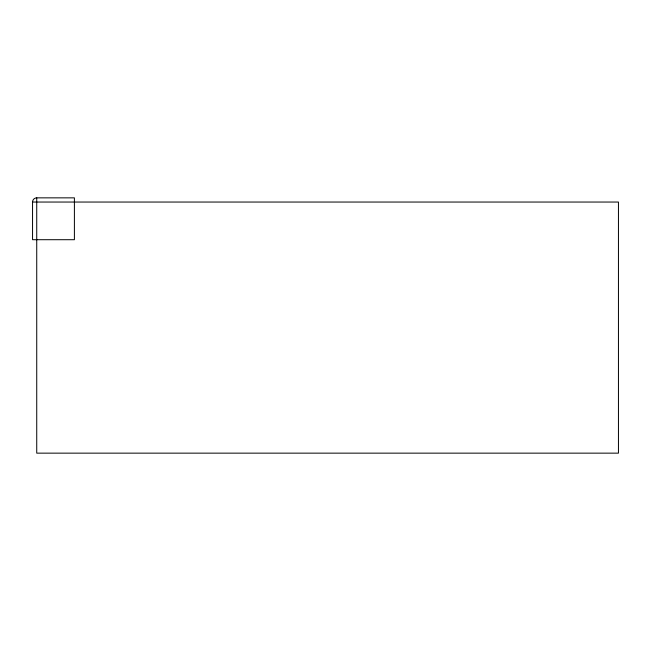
<?xml version="1.0" encoding="UTF-8"?>
<svg xmlns="http://www.w3.org/2000/svg" width="651" height="651" viewBox="0 0 651 651"><rect width="100%" height="100%" fill="white"/><g stroke="black" fill="none" stroke-linecap="round" stroke-linejoin="round"><path stroke-width="0.98" d="M36.733 197.855L74.401 197.855L74.401 239.706L32.55 239.706L32.55 202.046A4.183 4.183 0 0 1 36.733 197.855L36.733 453.145L618.45 453.145L618.45 202.046L32.55 202.046"/></g></svg>
